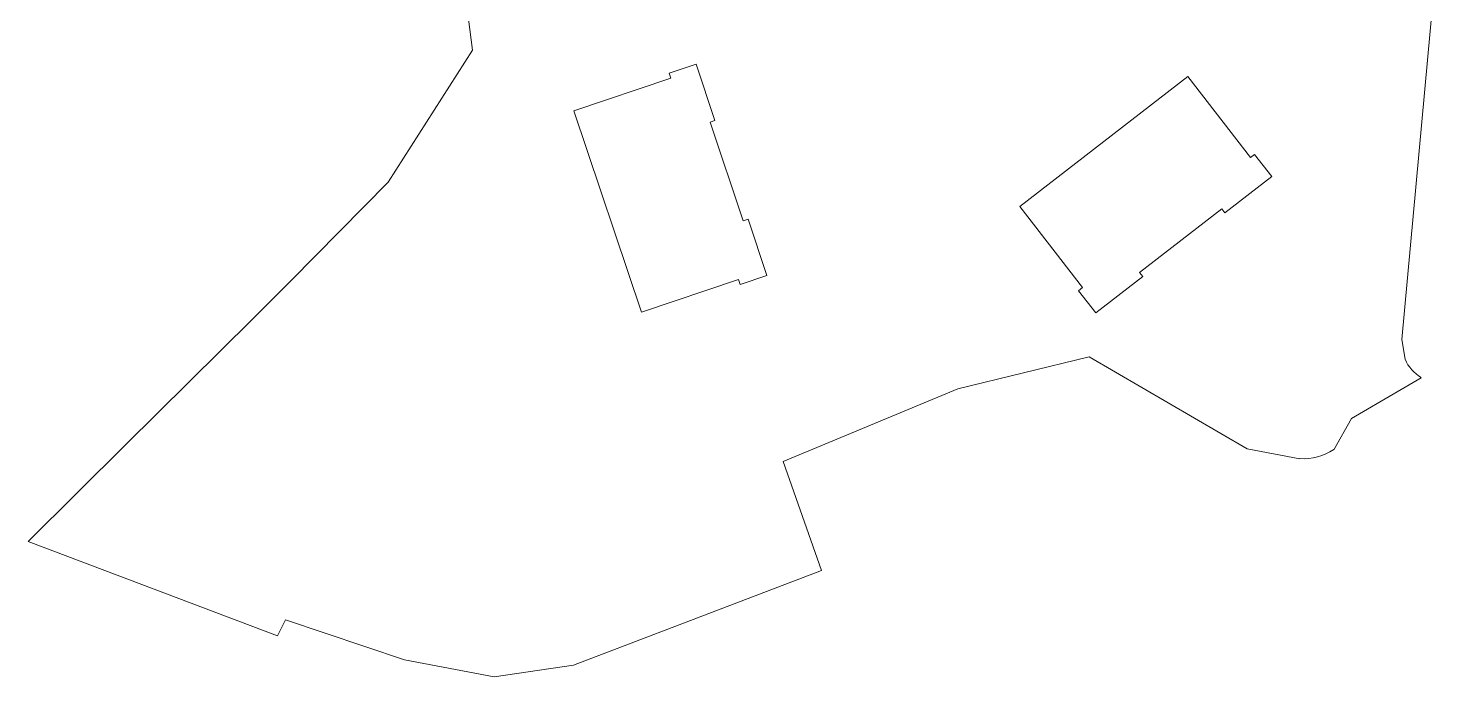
# Model space of a CAD drawing. Header units: metres. Extents: x 2747624 to 2747775, y 1250135 to 1250307.
# Drawn here: x 2747623.8 to 2747750.8, y 1250134.5 to 1250192.8 of the extents above; entities that cross this region are included whole.
import ezdxf

# ---------------------------------------------------------------- set-up
doc = ezdxf.new("R2010")
doc.units = ezdxf.units.M
doc.header["$MEASUREMENT"] = 0
doc.layers.add('nichttragend', color=7, linetype='Continuous')

msp = doc.modelspace()

# ---------------------------------------------------------------- linework, layer by layer
at = {"layer": 'nichttragend', "color": 253, "linetype": 'Continuous', "lineweight": 0, "true_color": 0x9f9f9f}
for p, q in [((2747747.18, 1250164.83), (2747750.85, 1250205.04)), ((2747662.44, 1250200.71), (2747663.68, 1250190.86)), ((2747663.68, 1250190.86), (2747656.11, 1250178.99)), ((2747681.36, 1250188.78), (2747683.76, 1250189.59)), ((2747683.76, 1250189.59), (2747685.46, 1250184.53)), ((2747672.77, 1250185.41), (2747681.51, 1250188.34)), ((2747681.51, 1250188.34), (2747681.36, 1250188.78)), ((2747712.84, 1250176.8), (2747727.94, 1250188.5)), ((2747727.94, 1250188.5), (2747733.59, 1250181.2)), ((2747678.85, 1250167.3), (2747672.77, 1250185.41)), ((2747685.46, 1250184.53), (2747685.02, 1250184.38)), ((2747685.02, 1250184.38), (2747688, 1250175.52)), ((2747733.59, 1250181.2), (2747733.95, 1250181.49)), ((2747733.95, 1250181.49), (2747735.5, 1250179.49)), ((2747735.5, 1250179.49), (2747731.28, 1250176.22)), ((2747656.11, 1250178.99), (2747647.4, 1250170.16)), ((2747718.49, 1250169.51), (2747712.84, 1250176.8)), ((2747688, 1250175.52), (2747688.43, 1250175.66)), ((2747688.43, 1250175.66), (2747690.13, 1250170.6)), ((2747731, 1250176.59), (2747723.61, 1250170.86)), ((2747731.28, 1250176.22), (2747731, 1250176.59)), ((2747690.13, 1250170.6), (2747687.74, 1250169.8)), ((2747723.89, 1250170.5), (2747719.67, 1250167.23)), ((2747723.61, 1250170.86), (2747723.89, 1250170.5)), ((2747647.4, 1250170.16), (2747643.87, 1250166.65)), ((2747687.59, 1250170.24), (2747678.85, 1250167.3)), ((2747687.74, 1250169.8), (2747687.59, 1250170.24)), ((2747718.12, 1250169.22), (2747718.49, 1250169.51)), ((2747719.67, 1250167.23), (2747718.12, 1250169.22)), ((2747643.87, 1250166.65), (2747632.54, 1250155.41)), ((2747747.47, 1250163.06), (2747747.18, 1250164.83)), ((2747707.29, 1250160.42), (2747719.08, 1250163.29)), ((2747719.08, 1250163.29), (2747733.29, 1250155.02)), ((2747746.75, 1250160.14), (2747748.92, 1250161.41)), ((2747691.59, 1250153.86), (2747707.29, 1250160.42)), ((2747742.66, 1250157.73), (2747746.75, 1250160.14)), ((2747741.06, 1250154.93), (2747742.66, 1250157.73)), ((2747632.54, 1250155.41), (2747623.77, 1250146.69)), ((2747695.04, 1250144.08), (2747691.59, 1250153.86)), ((2747733.29, 1250155.02), (2747738.02, 1250154.12)), ((2747623.77, 1250146.69), (2747646.15, 1250138.2)), ((2747672.76, 1250135.56), (2747695.04, 1250144.08)), ((2747646.15, 1250138.2), (2747646.88, 1250139.64)), ((2747646.88, 1250139.64), (2747657.56, 1250136.05)), ((2747657.56, 1250136.05), (2747665.61, 1250134.52)), ((2747665.61, 1250134.52), (2747672.76, 1250135.56))]:
    msp.add_line(p, q, dxfattribs=at)
for centre, radius, start, end in [((2747750.6, 1250164.37), 3.39, 202.5389, 240.3473), ((2747738.29, 1250159.22), 5.1, 266.9803, 302.887)]:
    msp.add_arc(centre, radius, start, end, dxfattribs=at)

doc.saveas('drawing.dxf')
